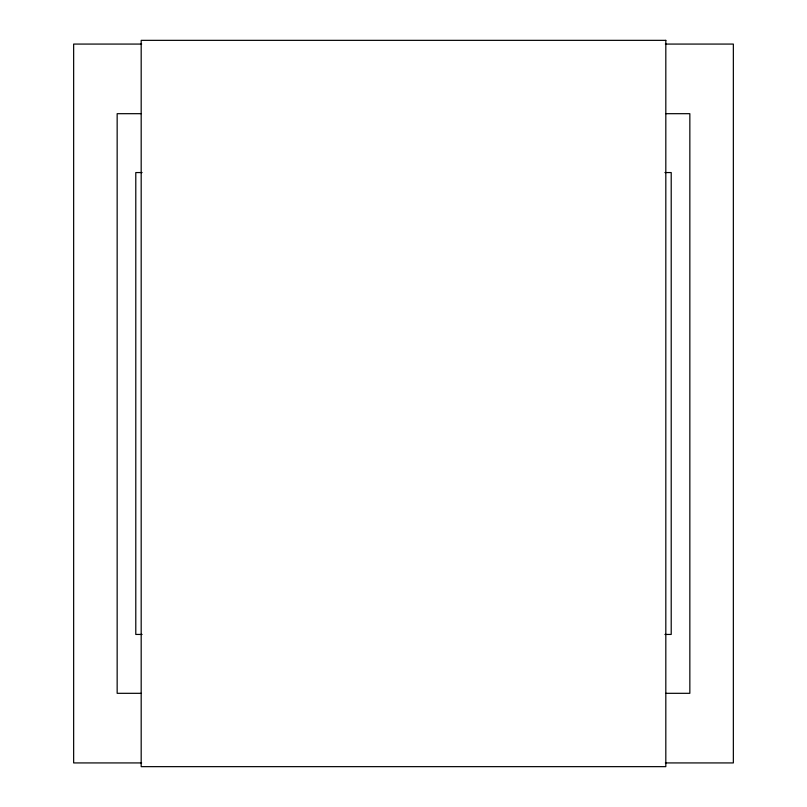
<?xml version="1.0" encoding="UTF-8"?>
<svg xmlns="http://www.w3.org/2000/svg" width="807" height="807" viewBox="0 0 807 807"><rect width="100%" height="100%" fill="white"/><g stroke="black" fill="none" stroke-linecap="round" stroke-linejoin="round"><path stroke-width="1.21" d="M141.639 44.072L73.649 44.072L73.649 762.928L141.639 762.928M665.361 44.072L733.351 44.072L733.351 762.928L665.361 762.928M141.074 113.686L117.156 113.686L117.156 693.314L141.074 693.314M665.926 113.686L689.844 113.686L689.844 693.314L665.926 693.314M142.082 172.557L135.788 172.557L135.788 634.443L142.082 634.443M664.918 172.557L671.212 172.557L671.212 634.443L664.918 634.443M665.815 40.35L141.185 40.35L141.185 766.65L665.815 766.65L665.815 40.35"/></g></svg>
